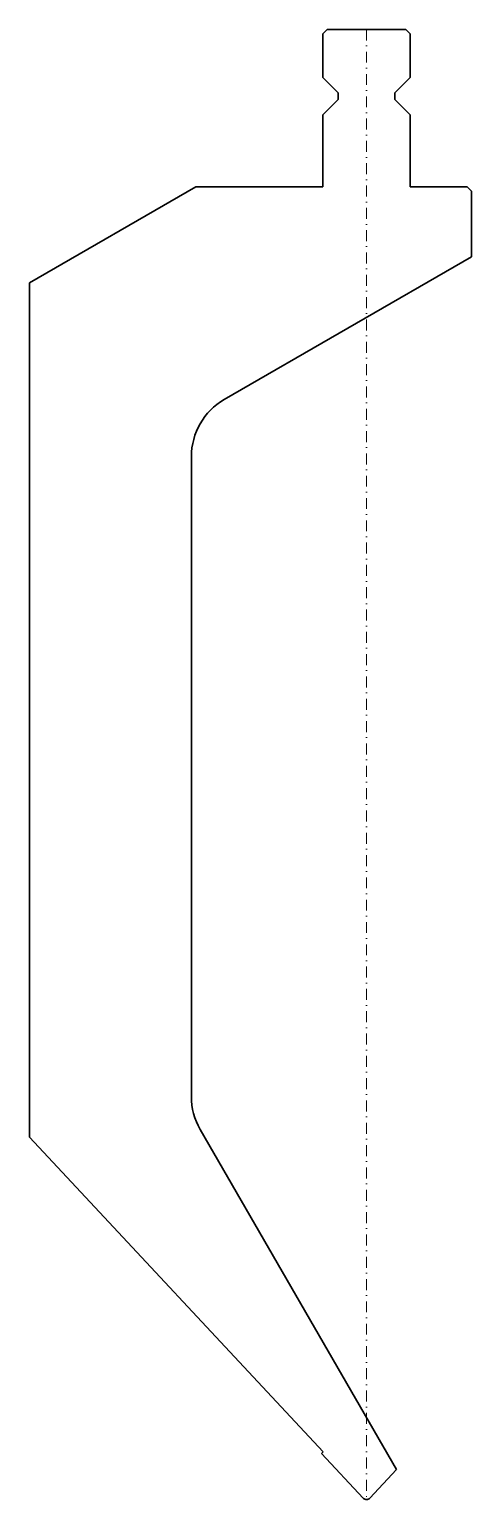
# Model space of a CAD drawing. Header units: millimetres. Extents: x -77 to 24, y 0 to 336.
import ezdxf

# ---------------------------------------------------------------- set-up
doc = ezdxf.new("R2010")
doc.units = ezdxf.units.MM
doc.header["$LTSCALE"] = 5
doc.linetypes.add('AUSGEZOGEN', pattern=[0])
doc.linetypes.add('DASHDOT', pattern=[1, 0.5, -0.25, 0, -0.25])
doc.layers.add('2', color=7, linetype='Continuous')

msp = doc.modelspace()

# ---------------------------------------------------------------- linework, layer by layer
at = {"layer": '2', "color": 7, "linetype": 'AUSGEZOGEN', "lineweight": 35}
for p, q in [((-10, 335), (-9, 336)), ((-10, 325), (-10, 335)), ((-9, 336), (9, 336)), ((9, 336), (10, 335)), ((10, 335), (10, 325)), ((-6.5, 321.5), (-10, 325)), ((10, 325), (6.5, 321.5)), ((-10, 316.5), (-6.5, 320)), ((-6.5, 320), (-6.5, 321.5)), ((6.5, 321.5), (6.5, 320)), ((6.5, 320), (10, 316.5)), ((-10, 300), (-10, 316.5)), ((10, 316.5), (10, 300)), ((-77, 278.06), (-39, 300)), ((-39, 300), (-10, 300)), ((10, 300), (23, 300)), ((23, 300), (24, 299)), ((24, 299), (24, 284)), ((24, 284), (-32.5, 251.38)), ((-77, 82.84), (-77, 278.06)), ((-40, 238.39), (-40, 92.1)), ((-37.99, 84.6), (6.87, 6.9)), ((-9.91, 10.9), (-77, 82.84)), ((-10.28, 10.56), (-9.91, 10.9)), ((-0.73, 0.32), (-10.28, 10.56)), ((6.87, 6.9), (0.73, 0.32)), ((-0.68, 0.27), (-0.73, 0.32))]:
    msp.add_line(p, q, dxfattribs=at)
at = {"layer": '2', "color": 7, "linetype": 'DASHDOT', "lineweight": 18}
msp.add_line((0, 336), (0, 0), dxfattribs=at)
at = {"layer": '2', "color": 7, "linetype": 'AUSGEZOGEN', "lineweight": 35}
for centre, radius, start, end in [((-25, 238.39), 15, 120, 180), ((-25, 92.1), 15, 180, 210), ((0, 1), 1, 227, 317)]:
    msp.add_arc(centre, radius, start, end, dxfattribs=at)

doc.saveas('drawing.dxf')
